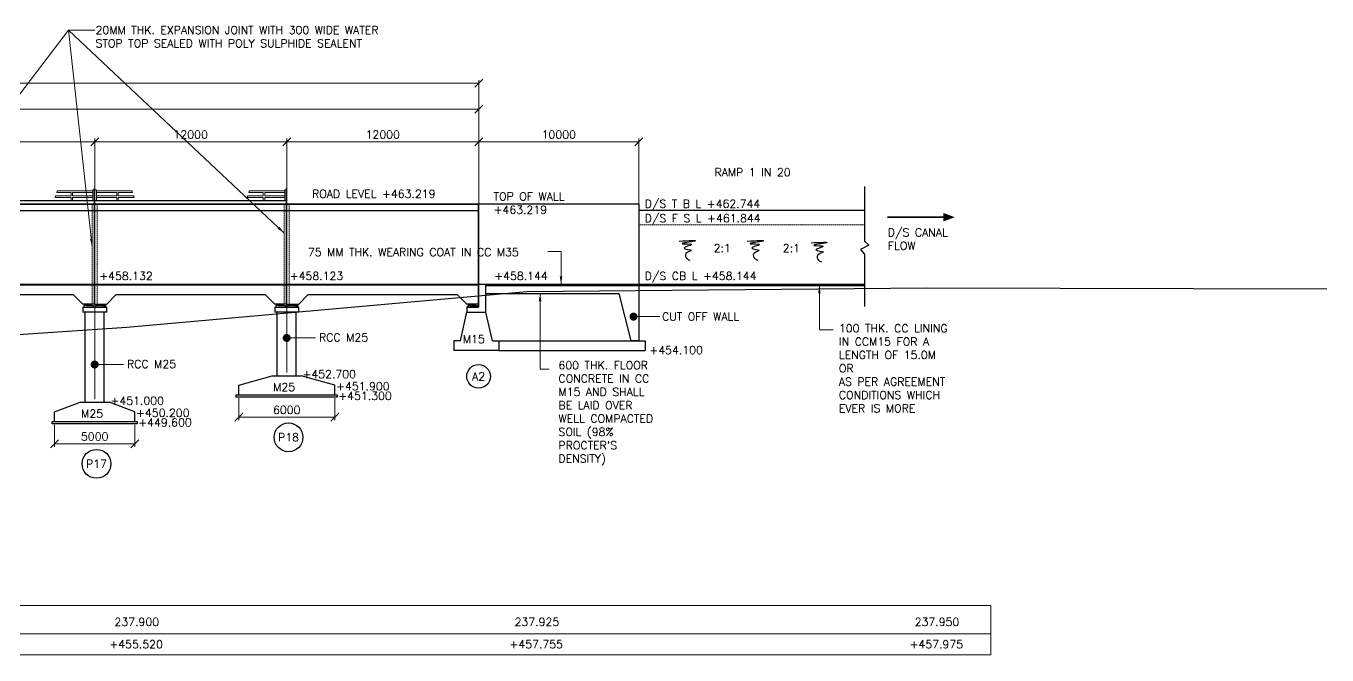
# Model space of a CAD drawing. Header units: millimetres. Extents: x -905235 to 365236, y -24492 to 346419.
# Drawn here: x 192114 to 273404, y 122022 to 161311 of the extents above; entities that cross this region are included whole.
import ezdxf
from ezdxf.enums import TextEntityAlignment as Align

# ---------------------------------------------------------------- set-up
doc = ezdxf.new("R2010")
doc.units = ezdxf.units.MM
doc.header["$LTSCALE"] = 9
doc.linetypes.add('HIDDEN', pattern=[0.375, 0.25, -0.125])
for name, color, linetype, lineweight in [('R_DASHED', 183, 'HIDDEN', 9), ('R_DIMENSION', 8, 'Continuous', 15), ('R_P.C.C', 94, 'Continuous', 15), ('R_TEXT G', 7, 'Continuous', 18)]:
    doc.layers.add(name, color=color, linetype=linetype, lineweight=lineweight)
doc.layers.add('R_HATCH', color=7, linetype='Continuous', lineweight=15, true_color=0xc7c7c7)
doc.styles.add('ROMANS', font='romans.shx')
doc.dimstyles.new('DIM-200', dxfattribs={"dimscale": 200, "dimtxt": 2.5, "dimasz": 2.5, "dimexe": 1, "dimexo": 1, "dimgap": 1, "dimtad": 1, "dimdec": 0, "dimzin": 0, "dimdsep": 46, "dimtxsty": 'ROMANS', "dimblk": 'OBLIQUE', "dimcen": 1, "dimclrd": 256, "dimclre": 256, "dimclrt": 7, "dimadec": 0, "dimazin": 0, "dimtfac": 1, "dimtdec": 0, "dimtofl": 0, "dimtmove": 0, "dimatfit": 3, "dimfxl": 1, "dimtolj": 1, "dimtzin": 0, "dimlwd": 9, "dimlwe": 9, "dimarcsym": 0})
doc.dimstyles.new('DIM-200$0', dxfattribs={"dimscale": 200, "dimtxt": 2.5, "dimasz": 2.5, "dimexe": 1, "dimexo": 1, "dimgap": 1, "dimtad": 1, "dimdec": 0, "dimzin": 0, "dimdsep": 46, "dimtxsty": 'ROMANS', "dimblk": 'OBLIQUE', "dimcen": 1, "dimclrd": 256, "dimclre": 256, "dimclrt": 7, "dimadec": 0, "dimazin": 0, "dimtfac": 1, "dimtdec": 0, "dimtofl": 0, "dimtmove": 0, "dimatfit": 3, "dimfxl": 1, "dimtolj": 1, "dimtzin": 0, "dimlwd": 9, "dimlwe": 9, "dimarcsym": 0})
pattern_1 = [(0, (-1270154.4514, 379726.94), (0, 6.985), [5.08, -1.905]), (90, (-1270154.4514, 379726.94), (-6.985, 4e-16), [5.08, -1.905])]
pattern_2 = [(0, (-1258154.4514, 379726.94), (0, 6.985), [5.08, -1.905]), (90, (-1258154.4514, 379726.94), (-6.985, 4e-16), [5.08, -1.905])]

# ---------------------------------------------------------------- blocks, each defined once
blk = doc.blocks.new('_Oblique')
at = {"color": 0, "linetype": 'ByBlock', "lineweight": -2}
blk.add_line((-0.5, -0.5), (0.5, 0.5), dxfattribs=at)
blk = doc.blocks.new('*D45')
at = {"layer": 'Defpoints', "color": 0, "transparency": 16777216}
for p in [(196404, 154082), (196404, 137805), (184404, 137369)]:
    blk.add_point(p, dxfattribs=at)
at = {"layer": 'R_DIMENSION', "lineweight": 9, "transparency": 16777216}
for p, q in [((184404, 137569), (184404, 154282)), ((184404, 154082), (196404, 154082)), ((196404, 138005), (196404, 154282))]:
    blk.add_line(p, q, dxfattribs=at)
at = {"layer": 'R_DIMENSION', "lineweight": 9, "transparency": 16777216, "xscale": 500, "yscale": 500, "zscale": 500, "rotation": 180}
blk.add_blockref('_Oblique', (184404, 154082), dxfattribs=at)
at = {"layer": 'R_DIMENSION', "lineweight": 9, "transparency": 16777216, "xscale": 500, "yscale": 500, "zscale": 500}
blk.add_blockref('_Oblique', (196404, 154082), dxfattribs=at)
at = {"layer": 'R_DIMENSION', "color": 7, "transparency": 16777216, "insert": (190404, 154532), "char_height": 500, "attachment_point": 5, "style": 'ROMANS'}
blk.add_mtext('\\A1;12000', dxfattribs=at)
blk = doc.blocks.new('*D46')
at = {"layer": 'Defpoints', "color": 0, "transparency": 16777216}
for p in [(208404, 154082), (208404, 139467), (196404, 137805)]:
    blk.add_point(p, dxfattribs=at)
at = {"layer": 'R_DIMENSION', "lineweight": 9, "transparency": 16777216}
for p, q in [((196404, 138005), (196404, 154282)), ((196404, 154082), (208404, 154082)), ((208404, 139667), (208404, 154282))]:
    blk.add_line(p, q, dxfattribs=at)
at = {"layer": 'R_DIMENSION', "lineweight": 9, "transparency": 16777216, "xscale": 500, "yscale": 500, "zscale": 500, "rotation": 180}
blk.add_blockref('_Oblique', (196404, 154082), dxfattribs=at)
at = {"layer": 'R_DIMENSION', "lineweight": 9, "transparency": 16777216, "xscale": 500, "yscale": 500, "zscale": 500}
blk.add_blockref('_Oblique', (208404, 154082), dxfattribs=at)
at = {"layer": 'R_DIMENSION', "color": 7, "transparency": 16777216, "insert": (202404, 154532), "char_height": 500, "attachment_point": 5, "style": 'ROMANS'}
blk.add_mtext('\\A1;12000', dxfattribs=at)
blk = doc.blocks.new('*D48')
at = {"layer": 'Defpoints', "color": 0, "transparency": 16777216}
for p in [(230404, 154082), (230404, 146945), (220404, 143742)]:
    blk.add_point(p, dxfattribs=at)
at = {"layer": 'R_DIMENSION', "lineweight": 9, "transparency": 16777216}
for p, q in [((220404, 143942), (220404, 154282)), ((220404, 154082), (230404, 154082)), ((230404, 147145), (230404, 154282))]:
    blk.add_line(p, q, dxfattribs=at)
at = {"layer": 'R_DIMENSION', "lineweight": 9, "transparency": 16777216, "xscale": 500, "yscale": 500, "zscale": 500, "rotation": 180}
blk.add_blockref('_Oblique', (220404, 154082), dxfattribs=at)
at = {"layer": 'R_DIMENSION', "lineweight": 9, "transparency": 16777216, "xscale": 500, "yscale": 500, "zscale": 500}
blk.add_blockref('_Oblique', (230404, 154082), dxfattribs=at)
at = {"layer": 'R_DIMENSION', "color": 7, "transparency": 16777216, "insert": (225404, 154532), "char_height": 500, "attachment_point": 5, "style": 'ROMANS'}
blk.add_mtext('\\A1;10000', dxfattribs=at)
blk = doc.blocks.new('*D49')
at = {"layer": 'Defpoints', "color": 0, "transparency": 16777216}
for p in [(220404, 157736), (-7596, 143742), (220404, 143742)]:
    blk.add_point(p, dxfattribs=at)
at = {"layer": 'R_DIMENSION', "lineweight": 9, "transparency": 16777216}
for p, q in [((-7596, 143942), (-7596, 157936)), ((-7596, 157736), (220404, 157736)), ((220404, 143942), (220404, 157936))]:
    blk.add_line(p, q, dxfattribs=at)
at = {"layer": 'R_DIMENSION', "lineweight": 9, "transparency": 16777216, "xscale": 500, "yscale": 500, "zscale": 500, "rotation": 180}
blk.add_blockref('_Oblique', (-7596, 157736), dxfattribs=at)
at = {"layer": 'R_DIMENSION', "lineweight": 9, "transparency": 16777216, "xscale": 500, "yscale": 500, "zscale": 500}
blk.add_blockref('_Oblique', (220404, 157736), dxfattribs=at)
at = {"layer": 'R_DIMENSION', "color": 7, "transparency": 16777216, "insert": (106404, 158186), "char_height": 500, "attachment_point": 5, "style": 'ROMANS'}
blk.add_mtext('\\A1;228000', dxfattribs=at)
blk = doc.blocks.new('*D54')
at = {"layer": 'Defpoints', "color": 0, "transparency": 16777216}
for p in [(208404, 154082), (220404, 143742), (208404, 139467)]:
    blk.add_point(p, dxfattribs=at)
at = {"layer": 'R_DIMENSION', "lineweight": 9, "transparency": 16777216}
for p, q in [((208404, 139667), (208404, 154282)), ((220404, 154082), (208404, 154082)), ((220404, 143942), (220404, 154282))]:
    blk.add_line(p, q, dxfattribs=at)
at = {"layer": 'R_DIMENSION', "lineweight": 9, "transparency": 16777216, "xscale": 500, "yscale": 500, "zscale": 500, "rotation": 180}
blk.add_blockref('_Oblique', (208404, 154082), dxfattribs=at)
at = {"layer": 'R_DIMENSION', "lineweight": 9, "transparency": 16777216, "xscale": 500, "yscale": 500, "zscale": 500}
blk.add_blockref('_Oblique', (220404, 154082), dxfattribs=at)
at = {"layer": 'R_DIMENSION', "color": 7, "transparency": 16777216, "insert": (214404, 154532), "char_height": 500, "attachment_point": 5, "style": 'ROMANS'}
blk.add_mtext('\\A1;12000', dxfattribs=at)
blk = doc.blocks.new('*D6')
at = {"layer": 'Defpoints', "color": 0, "transparency": 16777216}
for p in [(148404, 156112), (220404, 143742), (148404, 135179)]:
    blk.add_point(p, dxfattribs=at)
at = {"layer": 'R_DIMENSION', "lineweight": 9, "transparency": 16777216}
for p, q in [((148404, 135379), (148404, 156312)), ((220404, 156112), (148404, 156112)), ((220404, 143942), (220404, 156312))]:
    blk.add_line(p, q, dxfattribs=at)
at = {"layer": 'R_DIMENSION', "lineweight": 9, "transparency": 16777216, "xscale": 500, "yscale": 500, "zscale": 500, "rotation": 180}
blk.add_blockref('_Oblique', (148404, 156112), dxfattribs=at)
at = {"layer": 'R_DIMENSION', "lineweight": 9, "transparency": 16777216, "xscale": 500, "yscale": 500, "zscale": 500}
blk.add_blockref('_Oblique', (220404, 156112), dxfattribs=at)
at = {"layer": 'R_DIMENSION', "color": 7, "transparency": 16777216, "insert": (184404, 156562), "char_height": 500, "attachment_point": 5, "style": 'ROMANS'}
blk.add_mtext('\\A1;72000', dxfattribs=at)
blk = doc.blocks.new('*D197')
at = {"layer": 'Defpoints', "color": 0, "transparency": 16777216}
for p in [(193904, 136605), (198904, 136605), (198904, 135219)]:
    blk.add_point(p, dxfattribs=at)
at = {"layer": 'R_DIMENSION', "lineweight": 9, "transparency": 16777216}
for p, q in [((193904, 136405), (193904, 135019)), ((198904, 136405), (198904, 135019)), ((193904, 135219), (198904, 135219))]:
    blk.add_line(p, q, dxfattribs=at)
at = {"layer": 'R_DIMENSION', "lineweight": 9, "transparency": 16777216, "xscale": 500, "yscale": 500, "zscale": 500, "rotation": 180}
blk.add_blockref('_Oblique', (193904, 135219), dxfattribs=at)
at = {"layer": 'R_DIMENSION', "lineweight": 9, "transparency": 16777216, "xscale": 500, "yscale": 500, "zscale": 500}
blk.add_blockref('_Oblique', (198904, 135219), dxfattribs=at)
at = {"layer": 'R_DIMENSION', "color": 7, "transparency": 16777216, "insert": (196404, 135669), "char_height": 500, "attachment_point": 5, "style": 'ROMANS'}
blk.add_mtext('\\A1;5000', dxfattribs=at)
blk = doc.blocks.new('*D198')
at = {"layer": 'Defpoints', "color": 0, "transparency": 16777216}
for p in [(205404, 138267), (211404, 138267), (211404, 136882)]:
    blk.add_point(p, dxfattribs=at)
at = {"layer": 'R_DIMENSION', "lineweight": 9, "transparency": 16777216}
for p, q in [((205404, 138067), (205404, 136682)), ((211404, 138067), (211404, 136682)), ((205404, 136882), (211404, 136882))]:
    blk.add_line(p, q, dxfattribs=at)
at = {"layer": 'R_DIMENSION', "lineweight": 9, "transparency": 16777216, "xscale": 500, "yscale": 500, "zscale": 500, "rotation": 180}
blk.add_blockref('_Oblique', (205404, 136882), dxfattribs=at)
at = {"layer": 'R_DIMENSION', "lineweight": 9, "transparency": 16777216, "xscale": 500, "yscale": 500, "zscale": 500}
blk.add_blockref('_Oblique', (211404, 136882), dxfattribs=at)
at = {"layer": 'R_DIMENSION', "color": 7, "transparency": 16777216, "insert": (208404, 137332), "char_height": 500, "attachment_point": 5, "style": 'ROMANS'}
blk.add_mtext('\\A1;6000', dxfattribs=at)

msp = doc.modelspace()

# ---------------------------------------------------------------- hatches: boundary and pattern name
at = {"layer": 'R_HATCH'}
h = msp.add_hatch(dxfattribs=at)
h.set_pattern_fill('ANGLE', color=256)
h.set_pattern_definition(pattern_1)
h.paths.add_polyline_path([(196189.1, 143856.3), (196189.1, 143942.3), (195869.1, 143942.3), (195869.1, 143856.3)])
h = msp.add_hatch(dxfattribs=at)
h.set_pattern_fill('ANGLE', color=256)
h.set_pattern_definition(pattern_1)
h.paths.add_polyline_path([(196939.1, 143856.3), (196939.1, 143942.3), (196619.1, 143942.3), (196619.1, 143856.3)])
h = msp.add_hatch(dxfattribs=at)
h.set_pattern_fill('ANGLE', color=256)
h.set_pattern_definition(pattern_2)
h.paths.add_polyline_path([(208189.1, 143856.3), (208189.1, 143942.3), (207869.1, 143942.3), (207869.1, 143856.3)])
h = msp.add_hatch(dxfattribs=at)
h.set_pattern_fill('ANGLE', color=256)
h.set_pattern_definition(pattern_2)
h.paths.add_polyline_path([(208939.1, 143856.3), (208939.1, 143942.3), (208619.1, 143942.3), (208619.1, 143856.3)])
h = msp.add_hatch(dxfattribs=at)
h.set_pattern_fill('ANGLE', color=256)
h.set_pattern_definition([(0, (-1246154.4514, 379726.94), (0, 6.985), [5.08, -1.905]), (90, (-1246154.4514, 379726.94), (-6.985, 4e-16), [5.08, -1.905])])
h.paths.add_polyline_path([(220189.1, 143856.3), (220189.1, 143942.3), (219869.1, 143942.3), (219869.1, 143856.3)])

# ---------------------------------------------------------------- linework, layer by layer
for p, q in [((244504.1, 151291.1), (244504.1, 147862.1)), ((196394.1, 143942.3), (196394.1, 151157.3)), ((196414.1, 143942.3), (196414.1, 151157.3)), ((208394.1, 143942.3), (208394.1, 151157.3)), ((-7595.9, 150207.3), (220394.1, 150207.3)), ((-7595.9, 150182.3), (220394.1, 150182.3)), ((-7595.9, 149782.3), (220394.1, 149782.3)), ((208414.1, 143942.3), (208414.1, 150207.3)), ((220394.1, 143942.3), (220394.1, 150207.3)), ((220404.1, 143742.3), (220404.1, 150207.3)), ((220404.1, 150207.3), (230404.1, 150207.3)), ((230404.1, 150207.3), (230404.1, 143682.3)), ((244504.1, 149782.3), (230404.1, 149782.3)), ((244775, 147622.9), (244263.6, 147342.3)), ((244263.6, 147342.3), (244504.1, 147059.7)), ((244504.1, 147862.1), (244775, 147622.9)), ((244504.1, 147059.7), (244504.1, 143781.5)), ((-7595.9, 145182.3), (220394.1, 145182.3)), ((-7595.9, 145142.3), (220394.1, 145142.3)), ((220404.1, 145182.3), (244504.1, 145182.3)), ((220854.1, 143442.3), (220854.1, 145182.3)), ((220854.1, 145107.3), (244504.1, 145107.3)), ((230404.1, 145182.3), (230404.1, 141643.3)), ((185754.1, 144542.3), (195054.1, 144542.3)), ((195054.1, 144542.3), (195654.1, 143942.3)), ((196394.1, 143942.3), (195654.1, 143942.3)), ((195869.1, 143856.3), (195869.1, 143942.3)), ((195869.1, 143942.3), (196189.1, 143942.3)), ((196189.1, 143942.3), (196189.1, 143856.3)), ((196414.1, 143942.3), (197154.1, 143942.3)), ((196619.1, 143942.3), (196619.1, 143856.3)), ((196939.1, 143856.3), (196939.1, 143942.3)), ((197754.1, 144542.3), (197154.1, 143942.3)), ((197754.1, 144542.3), (207054.1, 144542.3)), ((207054.1, 144542.3), (207654.1, 143942.3)), ((208394.1, 143942.3), (207654.1, 143942.3)), ((207869.1, 143856.3), (207869.1, 143942.3)), ((207869.1, 143942.3), (208189.1, 143942.3)), ((208189.1, 143942.3), (208189.1, 143856.3)), ((208414.1, 143942.3), (209154.1, 143942.3)), ((208619.1, 143942.3), (208619.1, 143856.3)), ((208939.1, 143856.3), (208939.1, 143942.3)), ((209754.1, 144542.3), (209154.1, 143942.3)), ((209754.1, 144542.3), (219054.1, 144542.3)), ((219054.1, 144542.3), (219654.1, 143942.3)), ((220394.1, 143942.3), (219654.1, 143942.3)), ((219869.1, 143856.3), (219869.1, 143942.3)), ((219869.1, 143942.3), (220189.1, 143942.3)), ((220189.1, 143942.3), (220189.1, 143856.3)), ((220854.1, 144607.3), (229163.1, 144607.3)), ((229163.1, 144607.3), (229904.1, 141643.3)), ((195654.1, 143742.3), (197154.1, 143742.3)), ((195654.1, 143742.3), (195654.1, 143442.3)), ((197154.1, 143442.3), (195654.1, 143442.3)), ((195719.1, 143862.3), (195719.1, 143742.3)), ((195863.1, 143862.3), (195719.1, 143862.3)), ((195719.1, 143742.3), (196339.1, 143742.3)), ((195804.1, 137804.7), (195804.1, 143442.3)), ((195863.1, 143862.3), (195869.1, 143856.3)), ((195869.1, 143856.3), (196189.1, 143856.3)), ((196195.1, 143862.3), (196189.1, 143856.3)), ((196195.1, 143862.3), (196339.1, 143862.3)), ((196339.1, 143742.3), (196339.1, 143862.3)), ((196469.1, 143742.3), (196469.1, 143862.3)), ((196613.1, 143862.3), (196469.1, 143862.3)), ((197089.1, 143742.3), (196469.1, 143742.3)), ((196613.1, 143862.3), (196619.1, 143856.3)), ((196939.1, 143856.3), (196619.1, 143856.3)), ((196945.1, 143862.3), (196939.1, 143856.3)), ((196945.1, 143862.3), (197089.1, 143862.3)), ((197004.1, 137804.7), (197004.1, 143442.3)), ((197089.1, 143862.3), (197089.1, 143742.3)), ((197154.1, 143442.3), (197154.1, 143742.3)), ((207654.1, 143742.3), (209154.1, 143742.3)), ((207654.1, 143742.3), (207654.1, 143442.3)), ((209154.1, 143442.3), (207654.1, 143442.3)), ((207719.1, 143862.3), (207719.1, 143742.3)), ((207863.1, 143862.3), (207719.1, 143862.3)), ((207719.1, 143742.3), (208339.1, 143742.3)), ((207804.1, 139467.2), (207804.1, 143442.3)), ((207863.1, 143862.3), (207869.1, 143856.3)), ((207869.1, 143856.3), (208189.1, 143856.3)), ((208195.1, 143862.3), (208189.1, 143856.3)), ((208195.1, 143862.3), (208339.1, 143862.3)), ((208339.1, 143742.3), (208339.1, 143862.3)), ((208469.1, 143742.3), (208469.1, 143862.3)), ((208613.1, 143862.3), (208469.1, 143862.3)), ((209089.1, 143742.3), (208469.1, 143742.3)), ((208613.1, 143862.3), (208619.1, 143856.3)), ((208939.1, 143856.3), (208619.1, 143856.3)), ((208945.1, 143862.3), (208939.1, 143856.3)), ((208945.1, 143862.3), (209089.1, 143862.3)), ((209004.1, 139467.2), (209004.1, 143442.3)), ((209089.1, 143862.3), (209089.1, 143742.3)), ((209154.1, 143442.3), (209154.1, 143742.3)), ((219254.1, 141643.3), (219654.1, 143442.3)), ((220404.1, 143742.3), (219654.1, 143742.3)), ((219654.1, 143742.3), (219654.1, 143442.3)), ((219654.1, 143442.3), (220854.1, 143442.3)), ((219719.1, 143862.3), (219719.1, 143742.3)), ((219863.1, 143862.3), (219719.1, 143862.3)), ((219719.1, 143742.3), (220339.1, 143742.3)), ((219863.1, 143862.3), (219869.1, 143856.3)), ((219869.1, 143856.3), (220189.1, 143856.3)), ((220195.1, 143862.3), (220189.1, 143856.3)), ((220195.1, 143862.3), (220339.1, 143862.3)), ((220339.1, 143742.3), (220339.1, 143862.3)), ((221254.1, 141643.3), (220854.1, 143442.3)), ((219254.1, 141643.3), (218854.1, 141643.3)), ((218854.1, 141643.3), (218854.1, 141043.3)), ((221254.1, 141643.3), (221654.1, 141643.3)), ((221654.1, 141643.3), (221654.1, 141043.3)), ((221654.1, 141643.3), (230804.1, 141643.3)), ((230404.1, 141643.3), (229904.1, 141643.3)), ((230804.1, 141643.3), (230804.1, 141043.3)), ((221654.1, 141043.3), (218854.1, 141043.3)), ((221654.1, 141043.3), (230804.1, 141043.3)), ((205404.1, 138867.2), (207504.1, 139467.2)), ((207504.1, 139467.2), (209304.1, 139467.2)), ((211404.1, 138867.2), (209304.1, 139467.2)), ((205404.1, 138267.2), (205404.1, 138867.2)), ((205404.1, 138267.2), (211404.1, 138267.2)), ((211404.1, 138267.2), (211404.1, 138867.2)), ((193904.1, 137204.7), (195504.1, 137804.7)), ((195504.1, 137804.7), (197304.1, 137804.7)), ((198904.1, 137204.7), (197304.1, 137804.7)), ((193904.1, 136604.7), (193904.1, 137204.7)), ((193904.1, 136604.7), (198904.1, 136604.7)), ((198904.1, 136604.7), (198904.1, 137204.7))]:
    msp.add_line(p, q)
at = {"flags": 128}
msp.add_lwpolyline([(4414.1, 150407.3), (208394.1, 150407.3)], dxfattribs=at)
at = {"const_width": 100}
msp.add_lwpolyline([(249428.6, 149366.4), (245942.2, 149366.4)], dxfattribs=at)
at = {"color": 4}
msp.add_lwpolyline([(-51595.9, 143412.3), (-26595.9, 143382.3), (-1595.9, 142792.3), (23404.1, 141777.3), (48404.1, 141372.3), (73404.1, 140937.3), (98404.1, 140657.3), (123404.1, 140747.3), (148404.1, 139779.3), (173404.1, 140817.3), (198404.1, 142492.3), (223404.1, 144727.3), (248404.1, 144947.3), (273404.1, 144897.3)], dxfattribs=at)
for points in [[(205254.1, 138267.2), (211554.1, 138267.2), (211554.1, 138117.2), (205254.1, 138117.2)], [(193754.1, 136604.7), (199054.1, 136604.7), (199054.1, 136454.7), (193754.1, 136454.7)]]:
    msp.add_lwpolyline(points, close=True)
for centre, radius in [((220390.8, 139424.1), 737.6), ((208517.8, 135620.5), 900), ((196517.8, 133962.2), 900)]:
    msp.add_circle(centre, radius)
at = {"end_tangent": (-0.9794726, -0.2015771)}
for points in [[(232931.3, 147880), (233904.5, 147880), (233118.5, 147711.6), (233698.6, 147655.5), (233230.7, 147431), (233679.9, 147300.1), (233343, 147094.3), (233399.2, 146794.9), (233586.3, 146682.7)], [(237176.5, 147880), (238149.7, 147880), (237363.7, 147711.6), (237943.9, 147655.5), (237476, 147431), (237925.1, 147300.1), (237588.3, 147094.3), (237644.4, 146794.9), (237831.6, 146682.7)], [(241165.6, 147769.9), (242138.8, 147769.9), (241352.8, 147601.6), (241932.9, 147545.4), (241465.1, 147320.9), (241914.2, 147190), (241577.4, 146984.2), (241633.5, 146684.9), (241820.7, 146572.6)]]:
    msp.add_spline(points, degree=3, dxfattribs=at)
msp.add_solid([(249428.6, 149633.1), (250148.6, 149366.4), (249428.6, 149099.7)])
at = {"layer": 'R_DASHED'}
msp.add_line((244504.1, 148882.3), (230404.1, 148882.3), dxfattribs=at)
for points in [[(196254.1, 150207.3), (196554.1, 150207.3), (196554.1, 143942.3), (196254.1, 143942.3)], [(208254.1, 150207.3), (208554.1, 150207.3), (208554.1, 143942.3), (208254.1, 143942.3)]]:
    msp.add_lwpolyline(points, close=True, dxfattribs=at)
at = {"layer": 'R_P.C.C'}
for p, q in [((194928.1, 150907.3), (194928.1, 150707.3)), ((194928.1, 150607.3), (194928.1, 150407.3)), ((195028.1, 150907.3), (195028.1, 150707.3)), ((195028.1, 150607.3), (195028.1, 150407.3)), ((197780.1, 150907.3), (197780.1, 150707.3)), ((197780.1, 150607.3), (197780.1, 150407.3)), ((197880.1, 150907.3), (197880.1, 150707.3)), ((197880.1, 150607.3), (197880.1, 150407.3)), ((206928.1, 150907.3), (206928.1, 150707.3)), ((206928.1, 150607.3), (206928.1, 150407.3)), ((207028.1, 150907.3), (207028.1, 150707.3)), ((207028.1, 150607.3), (207028.1, 150407.3)), ((252390.7, 125119.2), (-35557.8, 125119.2)), ((252390.7, 125119.2), (252390.7, 122021.9)), ((252390.7, 123352.6), (-35557.8, 123352.6)), ((252390.7, 122021.9), (-35557.8, 122021.9))]:
    msp.add_line(p, q, dxfattribs=at)
for points in [[(193927, 150607.3), (194928.1, 150607.3)], [(193952.2, 150707.3), (194928.1, 150707.3)], [(194039, 150907.3), (194928.1, 150907.3)], [(194064.3, 151007.3), (196294.1, 151007.3)], [(195028.1, 150907.3), (196294.1, 150907.3)], [(195028.1, 150707.3), (196294.1, 150707.3)], [(195028.1, 150607.3), (196294.1, 150607.3)], [(196294.1, 151082.3), (196294.1, 150407.3)], [(196514.1, 151082.3), (196514.1, 150407.3)], [(198743.9, 151007.3), (196514.1, 151007.3)], [(197780.1, 150907.3), (196514.1, 150907.3)], [(197780.1, 150707.3), (196514.1, 150707.3)], [(197780.1, 150607.3), (196514.1, 150607.3)], [(198769.1, 150907.3), (197880.1, 150907.3)], [(198855.9, 150707.3), (197880.1, 150707.3)], [(198881.2, 150607.3), (197880.1, 150607.3)], [(205927, 150607.3), (206928.1, 150607.3)], [(205952.2, 150707.3), (206928.1, 150707.3)], [(206039, 150907.3), (206928.1, 150907.3)], [(206064.3, 151007.3), (208294.1, 151007.3)], [(207028.1, 150907.3), (208294.1, 150907.3)], [(207028.1, 150707.3), (208294.1, 150707.3)], [(207028.1, 150607.3), (208294.1, 150607.3)], [(208294.1, 151082.3), (208294.1, 150407.3)]]:
    msp.add_lwpolyline(points, dxfattribs=at)
at = {"layer": 'R_P.C.C', "flags": 128}
for points in [[(196294.1, 151082.3), (196394.1, 151082.3)], [(196514.1, 151082.3), (196414.1, 151082.3)], [(208294.1, 151082.3), (208394.1, 151082.3)]]:
    msp.add_lwpolyline(points, dxfattribs=at)
at = {"layer": 'R_P.C.C'}
for points in [[(193952.2, 150707.3), (193952.3, 150694.2), (193952.9, 150673.3), (193945.1, 150664.8), (193953.6, 150654.4), (193939.8, 150642.6), (193934.6, 150630.9), (193927, 150607.3)], [(194064.3, 151007.3), (194064.3, 150994.2), (194065, 150973.3), (194057.1, 150964.8), (194065.6, 150954.4), (194051.9, 150942.6), (194046.7, 150930.9), (194039, 150907.3)], [(198743.9, 151007.3), (198743.8, 150994.2), (198743.2, 150973.3), (198751, 150964.8), (198742.5, 150954.4), (198756.3, 150942.6), (198761.5, 150930.9), (198769.1, 150907.3)], [(198855.9, 150707.3), (198855.9, 150694.2), (198855.3, 150673.3), (198863.1, 150664.8), (198854.6, 150654.4), (198868.3, 150642.6), (198873.6, 150630.9), (198881.2, 150607.3)], [(205952.2, 150707.3), (205952.3, 150694.2), (205952.9, 150673.3), (205945.1, 150664.8), (205953.6, 150654.4), (205939.8, 150642.6), (205934.6, 150630.9), (205927, 150607.3)], [(206064.3, 151007.3), (206064.3, 150994.2), (206065, 150973.3), (206057.1, 150964.8), (206065.6, 150954.4), (206051.9, 150942.6), (206046.7, 150930.9), (206039, 150907.3)]]:
    msp.add_spline(points, degree=3, dxfattribs=at)

# ---------------------------------------------------------------- texts
at = {"layer": 'R_TEXT G', "style": 'ROMANS'}
for s, p in [('RAMP 1 IN 20', (235135.8, 151925.4)), ('75 MM THK. WEARING COAT IN CC M35', (209727.2, 146934.5)), ('CUT OFF WALL', (231853.2, 142908.9)), ('RCC M25', (210425.9, 141609.4)), ('M15', (219406.7, 141505.8)), ('RCC M25', (198425.9, 139946.8)), ('M25', (207556.7, 138511.3)), ('+452.700', (209388.4, 139315.3)), ('+451.900', (211488.4, 138558.1)), ('+451.000', (197388.4, 137652.8)), ('+450.200', (198988.4, 136895.6)), ('M25', (195556.7, 136848.7))]:
    msp.add_text(s, height=500, dxfattribs=at).set_placement(p)
for s, p in [('A2', (220390.8, 139424.1)), ('P18', (208517.8, 135620.5)), ('P17', (196517.8, 133962.2))]:
    msp.add_text(s, height=500, dxfattribs=at).set_placement(p, align=Align.MIDDLE)
at = {"layer": 'R_TEXT G', "char_height": 500, "attachment_point": 1, "style": 'ROMANS'}
for s, insert, width in [('20MM THK. EXPANSION JOINT WITH 300 WIDE WATER STOP TOP SEALED WITH POLY SULPHIDE SEALENT', (196460.6, 161311.1), 21320.406), ('D/S CANAL FLOW', (245963.7, 148668.7), 5320.916), ('100 THK. CC LINING IN CCM15 FOR A LENGTH OF 15.0M\\POR\\PAS PER AGREEMENT CONDITIONS WHICH EVER IS MORE', (242906.4, 142678.9), 8330.858), ('237.900', (197642, 124334.7), 1861.724), ('237.925', (222642, 124334.7), 1861.724), ('237.950', (247642, 124334.7), 1861.724), ('+455.520', (197322.9, 122938.3), 1861.724), ('+457.755', (222322.9, 122938.3), 1861.724), ('+457.975', (247322.9, 122938.3), 1861.724)]:
    msp.add_mtext(s, dxfattribs=dict(at, insert=insert, width=width))
for s, width, gutter_width, insert in [('ROAD LEVEL +463.219', 9832.595, 2750, (209985.5, 151077.8)), ('TOP OF WALL +463.219', 7404.006, 2750, (221327.9, 150918.7)), ('D/S T B L +462.744', 11755.418, 2750, (230772.3, 150455.6)), ('D/S F S L +461.844', 11215.242, 2750, (230772.3, 149555.6)), ('2:1', 821.201, 1750, (235079.9, 147690.5)), ('2:1', 821.201, 1750, (239402.1, 147690.5)), ('+458.132', 5423.713, 2750, (196688.5, 145948.3)), ('+458.123', 5423.713, 2750, (208591.7, 145948.3)), ('+458.144', 7404.006, 2750, (221372.1, 145948.3)), ('D/S CB L +458.144', 10948.316, 2750, (230772.3, 145948.3)), ('+454.100', 2139.755, 1250, (231065.4, 141317)), ("600 THK. FLOOR CONCRETE IN CC M15 AND SHALL BE LAID OVER WELL COMPACTED SOIL (98% PROCTER'S DENSITY)", 6976.577, 2750, (225383.3, 140371.4)), ('+451.300', 2139.755, 1250, (211625.7, 138458.1)), ('+449.600', 2139.755, 1250, (199125.7, 136795.6))]:
    msp.add_mtext_dynamic_manual_height_columns(s, width=width, gutter_width=gutter_width, heights=[0], dxfattribs=dict(at, insert=insert))

# ---------------------------------------------------------------- dimensions: what is measured, and where the dimension line sits
at = {"layer": 'R_DIMENSION'}
for base, p1, p2, picture, middle in [((220404.1, 157736.3), (-7595.9, 143742.3), (220404.1, 143742.3), '*D49', (106404.1, 158186.3)), ((148404.1, 156112.2), (220404.1, 143742.3), (148404.1, 135179.3), '*D6', (184404.1, 156562.2)), ((196404.1, 154081.6), (184404.1, 137369.3), (196404.1, 137804.7), '*D45', (190404.1, 154531.6)), ((208404.1, 154081.6), (196404.1, 137804.7), (208404.1, 139467.2), '*D46', (202404.1, 154531.6)), ((208404.1, 154081.6), (220404.1, 143742.3), (208404.1, 139467.2), '*D54', (214404.1, 154531.6)), ((230404.1, 154081.6), (220404.1, 143742.3), (230404.1, 146944.8), '*D48', (225404.1, 154531.6))]:
    dim = msp.add_linear_dim(base=base, p1=p1, p2=p2, dimstyle='DIM-200', dxfattribs=at)
    dim.commit()
    dim.dimension.update_dxf_attribs({"geometry": picture, "text_midpoint": middle})
for base, p1, p2, picture, middle in [((211404.1, 136881.5), (205404.1, 138267.2), (211404.1, 138267.2), '*D198', (208404.1, 137331.5)), ((198904.1, 135218.9), (193904.1, 136604.7), (198904.1, 136604.7), '*D197', (196404.1, 135668.9))]:
    dim = msp.add_linear_dim(base=base, p1=p1, p2=p2, dimstyle='DIM-200$0', override={"dimarcsym": 1}, dxfattribs=at)
    dim.commit()
    dim.dimension.update_dxf_attribs({"geometry": picture, "text_midpoint": middle})

# ---------------------------------------------------------------- leaders
for points, override in [([(184414.1, 147512.3), (194769.3, 161056.2), (196415.8, 161056.2)], {"dimgap": 1, "dimtad": 0, "dimarcsym": 1}), ([(196254.1, 147512.3), (194769.3, 161056.2), (196415.8, 161056.2)], {"dimgap": 1, "dimtad": 0, "dimarcsym": 1}), ([(208254.1, 148369.3), (194769.3, 161056.2)], {"dimgap": 1, "dimtad": 0, "dimarcsym": 1}), ([(225542.8, 145182.3), (225542.8, 147220.1), (224722.9, 147220.1)], {"dimgap": 1, "dimtad": 0, "dimarcsym": 1}), ([(241685.2, 145107.3), (241685.2, 142335.1), (242543.5, 142335.1)], {"dimgap": 1, "dimtad": 0, "dimarcsym": 1}), ([(224236.5, 144607.3), (224236.5, 139874.4), (224809.4, 139874.4)], {"dimgap": 1, "dimtad": 0}), ([(230072, 143156.3), (231707.6, 143156.3)], {"dimgap": 1, "dimtad": 0, "dimldrblk": 'Dot', "dimarcsym": 1}), ([(208404.1, 141826.8), (210208.4, 141826.8)], {"dimgap": 1, "dimtad": 0, "dimldrblk": 'Dot', "dimarcsym": 1}), ([(196404.1, 140164.3), (198208.4, 140164.3)], {"dimgap": 1, "dimtad": 0, "dimldrblk": 'Dot', "dimarcsym": 1})]:
    msp.add_leader(points, dimstyle='DIM-200', override=override, dxfattribs=at)

doc.saveas('drawing.dxf')
